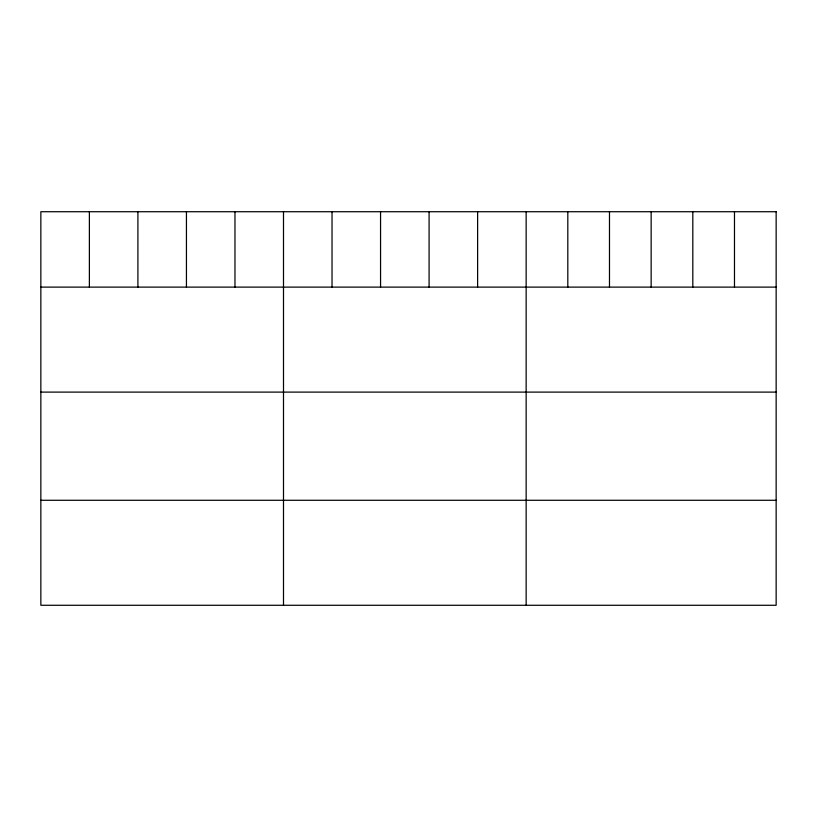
<?xml version="1.0" encoding="UTF-8"?>
<svg xmlns="http://www.w3.org/2000/svg" width="817" height="817" viewBox="0 0 817 817"><rect width="100%" height="100%" fill="white"/><g stroke="black" fill="none" stroke-linecap="round" stroke-linejoin="round"><path stroke-width="1.23" d="M40.85 287.114L776.15 287.114M40.85 392.109L776.15 392.109M40.85 500.28L776.15 500.28M734.483 211.726L734.483 287.114M692.816 211.726L692.816 287.114M651.149 211.726L651.149 287.114M609.482 211.726L609.482 287.114M567.815 211.726L567.815 287.114M526.148 211.726L526.148 605.274M477.618 211.726L477.618 287.114M429.088 211.726L429.088 287.114M380.559 211.726L380.559 287.114M332.029 211.726L332.029 287.114M283.499 211.726L283.499 605.274M234.969 211.726L234.969 287.114M186.439 211.726L186.439 287.114M137.91 211.726L137.91 287.114M89.38 211.726L89.38 287.114M776.15 211.726L40.85 211.726L40.85 605.274L776.15 605.274L776.15 211.726"/></g></svg>
